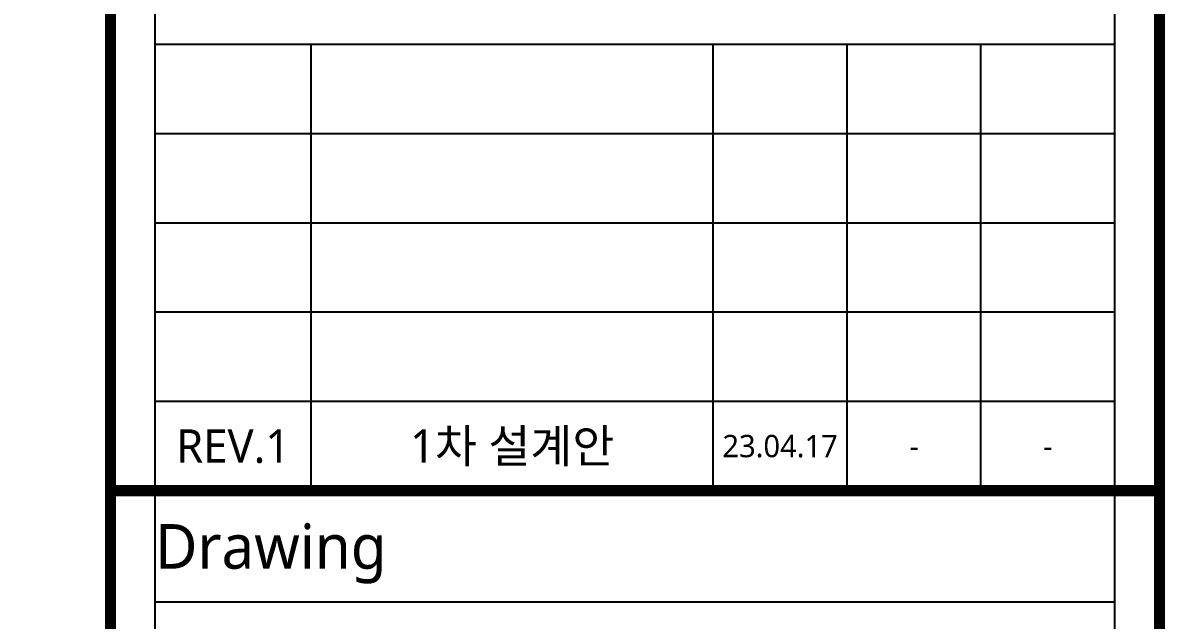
# Model space of a CAD drawing. Header units: millimetres. Extents: x 2135 to 254135, y 1035 to 90135.
# Drawn here: x 37742 to 42860, y 9105 to 11783 of the extents above; entities that cross this region are included whole.
import ezdxf
from ezdxf.enums import TextEntityAlignment as Align

# ---------------------------------------------------------------- set-up
doc = ezdxf.new("R2010")
doc.units = ezdxf.units.MM
for name, color, linetype in [('form_TED.A', 40, 'Continuous'), ('TEXT2_TED.A', 3, 'Continuous'), ('WA2(가벽)_TED.A', 7, 'Continuous')]:
    doc.layers.add(name, color=color, linetype=linetype)
doc.styles.add('맑은고딕', font='malgun.ttf')

# ---------------------------------------------------------------- blocks, each defined once
blk = doc.blocks.new('FORM_TED.A')
at = {"layer": 'form_TED.A', "color": 253, "ltscale": 30}
for p, q in [((362, 8.5), (362, 258.5)), ((405, 8.5), (405, 258.5))]:
    blk.add_line(p, q, dxfattribs=at)
at = {"layer": 'form_TED.A', "ltscale": 30}
for p, q in [((405, 106.5), (362, 106.5)), ((369, 86.5), (369, 106.5)), ((387, 86.5), (387, 106.5)), ((393, 86.5), (393, 106.5)), ((399, 86.5), (399, 106.5)), ((405, 102.5), (362, 102.5)), ((405, 98.5), (362, 98.5)), ((405, 94.5), (362, 94.5)), ((405, 90.5), (362, 90.5)), ((405, 81.5), (362, 81.5))]:
    blk.add_line(p, q, dxfattribs=at)
at = {"layer": 'form_TED.A', "ltscale": 30, "const_width": 0.5}
blk.add_lwpolyline([(407, 8.5), (7, 8.5), (7, 288.5), (407, 288.5)], close=True, dxfattribs=at)
for points in [[(360, 8.5), (360, 288.5)], [(407, 86.5), (360, 86.5)]]:
    blk.add_lwpolyline(points, dxfattribs=at)
at = {"layer": 'TEXT2_TED.A', "style": '맑은고딕'}
for s, height, p in [('REV.1', 1.5, (365.5, 88.5)), ('1차 설계안', 1.5, (378, 88.5)), ('23.04.17', 1, (390, 88.5)), ('-', 1, (396, 88.5)), ('-', 1, (402, 88.5))]:
    blk.add_text(s, height=height, dxfattribs=at).set_placement(p, align=Align.MIDDLE_CENTER)
blk.add_text('Drawing', height=2, dxfattribs=at).set_placement((362, 84), align=Align.MIDDLE_LEFT)

msp = doc.modelspace()

# ---------------------------------------------------------------- block references
at = {"layer": 'WA2(가벽)_TED.A', "xscale": 100, "yscale": 100, "zscale": 100}
msp.add_blockref('FORM_TED.A', (2134.6, 1035.4), dxfattribs=at)

doc.saveas('drawing.dxf')
